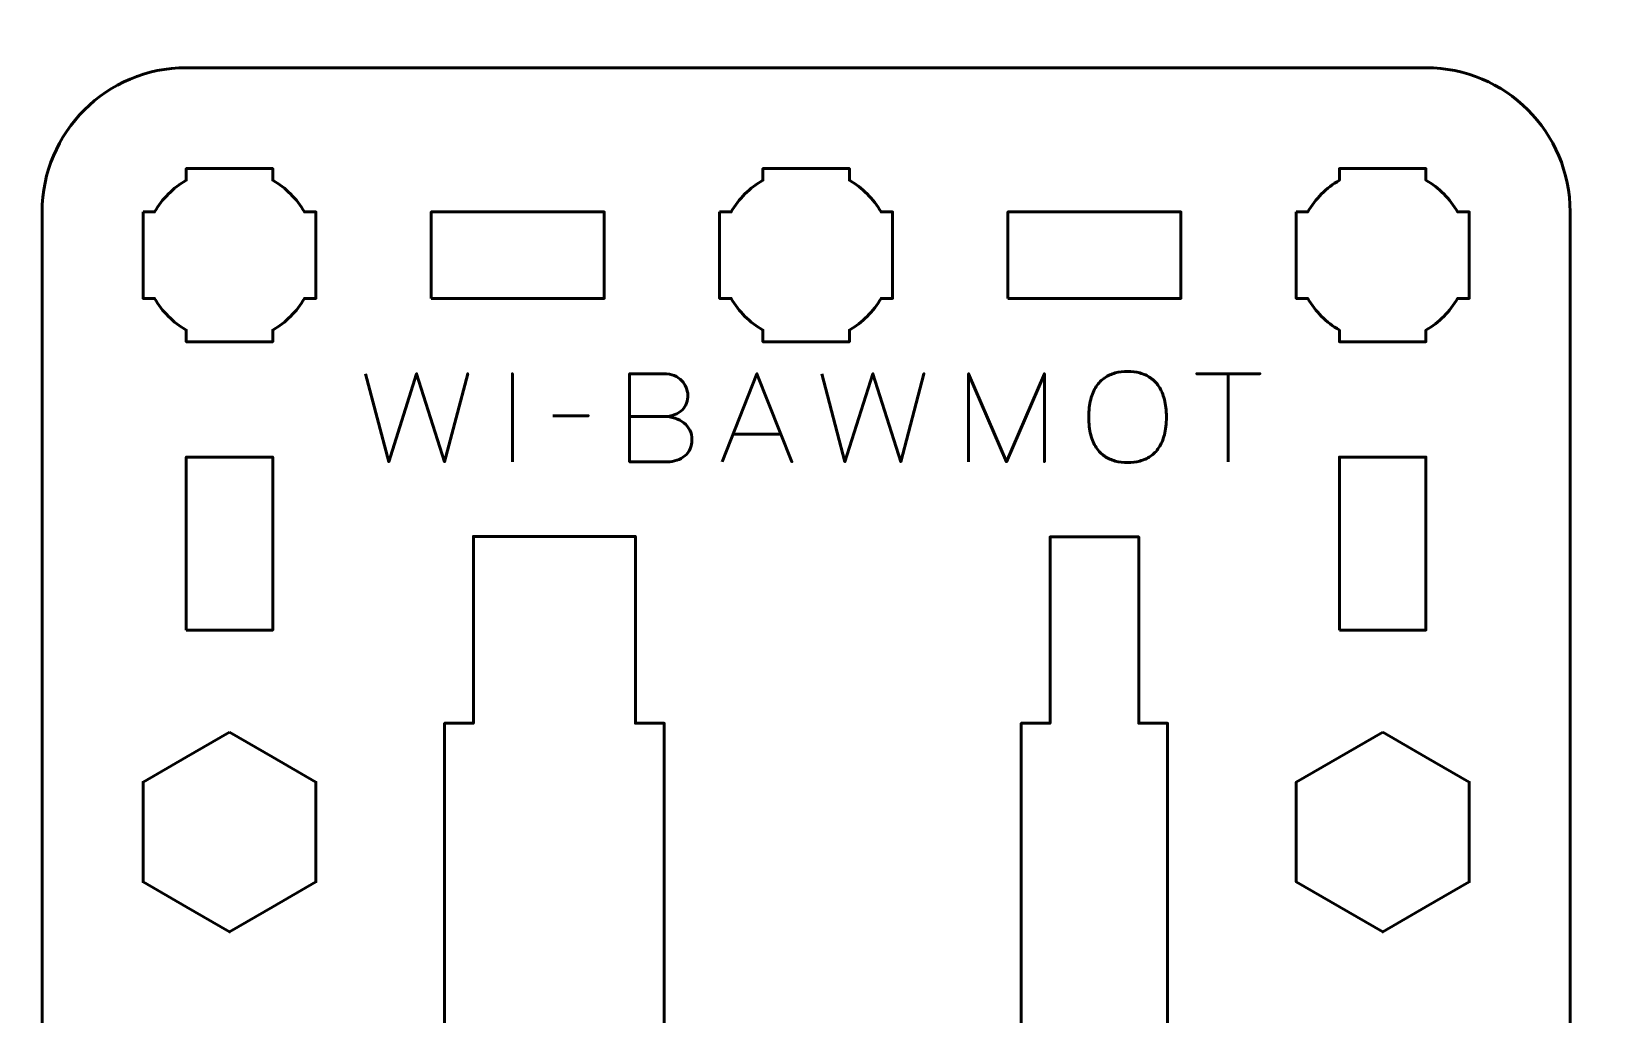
# Model space of a CAD drawing. Header units: centimetres. Extents: x -21 to 0, y -29.7 to 0.
# Drawn here: x -11.29 to -5.78, y -26.28 to -22.88 of the extents above; entities that cross this region are included whole.
import ezdxf

# ---------------------------------------------------------------- set-up
doc = ezdxf.new("R2010")
doc.units = ezdxf.units.CM
doc.header["$MEASUREMENT"] = 0
doc.layers.add('Layer 1', color=7, linetype='Continuous')

msp = doc.modelspace()

# ---------------------------------------------------------------- linework, layer by layer
at = {"layer": 'Layer 1', "lineweight": 53}
for points in [[(-9.9, -23.8), (-9.3, -23.8), (-9.3, -23.5), (-9.9, -23.5), (-9.9, -23.8)], [(-7.9, -23.8), (-7.3, -23.8), (-7.3, -23.5), (-7.9, -23.5), (-7.9, -23.8)], [(-10.75, -24.95), (-10.45, -24.95), (-10.45, -24.35), (-10.75, -24.35), (-10.75, -24.95)], [(-6.75, -24.95), (-6.45, -24.95), (-6.45, -24.35), (-6.75, -24.35), (-6.75, -24.95)]]:
    msp.add_lwpolyline(points, close=True, dxfattribs=at)
at = {"layer": 'Layer 1', "color": 1, "lineweight": 53}
msp.add_open_spline([(-21.00003, -29.19995), (-21.00003, -29.19995), (-21.00003, -8.29992), (-21.00003, -8.29992), (-21.00003, -8.29992), (-21.00003, -8.21709), (-20.93286, -8.14992), (-20.85003, -8.14992), (-20.85003, -8.14992), (-20.7672, -8.14992), (-20.70003, -8.08275), (-20.70003, -7.99992), (-20.70003, -7.99992), (-20.70003, -7.91709), (-20.7672, -7.84992), (-20.85003, -7.84992), (-20.85003, -7.84992), (-20.93286, -7.84992), (-21.00003, -7.78275), (-21.00003, -7.69992), (-21.00003, -7.69992), (-21.00003, -7.61709), (-20.93286, -7.54992), (-20.85003, -7.54992), (-20.85003, -7.54992), (-20.7672, -7.54992), (-20.70003, -7.48275), (-20.70003, -7.39992), (-20.70003, -7.39992), (-20.70003, -7.31709), (-20.7672, -7.24992), (-20.85003, -7.24992), (-20.85003, -7.24992), (-20.93286, -7.24992), (-21.00003, -7.18275), (-21.00003, -7.09992), (-21.00003, -7.09992), (-21.00003, -7.01709), (-20.93286, -6.94992), (-20.85003, -6.94992), (-20.85003, -6.94992), (-20.7672, -6.94992), (-20.70003, -6.88275), (-20.70003, -6.79992), (-20.70003, -6.79992), (-20.70003, -6.71709), (-20.7672, -6.64992), (-20.85003, -6.64992), (-20.85003, -6.64992), (-20.93286, -6.64992), (-21.00003, -6.58275), (-21.00003, -6.49992), (-21.00003, -6.49992), (-21.00003, -6.41709), (-20.93286, -6.34992), (-20.85003, -6.34992), (-20.85003, -6.34992), (-20.7672, -6.34992), (-20.70003, -6.28275), (-20.70003, -6.19992), (-20.70003, -6.19992), (-20.70003, -6.11709), (-20.7672, -6.04992), (-20.85003, -6.04992), (-20.85003, -6.04992), (-20.93286, -6.04992), (-21.00003, -5.98275), (-21.00003, -5.89992), (-21.00003, -5.89992), (-21.00003, -5.81709), (-20.93286, -5.74992), (-20.85003, -5.74992), (-20.85003, -5.74992), (-20.7672, -5.74992), (-20.70003, -5.68275), (-20.70003, -5.59992), (-20.70003, -5.59992), (-20.70003, -5.51709), (-20.7672, -5.44992), (-20.85003, -5.44992), (-20.85003, -5.44992), (-20.93286, -5.44992), (-21.00003, -5.38275), (-21.00003, -5.29992), (-21.00003, -5.29992), (-21.00003, -5.21709), (-20.93286, -5.14992), (-20.85003, -5.14992), (-20.85003, -5.14992), (-20.7672, -5.14992), (-20.70003, -5.08275), (-20.70003, -4.99992), (-20.70003, -4.99992), (-20.70003, -4.91709), (-20.7672, -4.84992), (-20.85003, -4.84992), (-20.85003, -4.84992), (-20.93286, -4.84992), (-21.00003, -4.78275), (-21.00003, -4.69992), (-21.00003, -4.69992), (-21.00003, -4.61709), (-20.93286, -4.54992), (-20.85003, -4.54992), (-20.85003, -4.54992), (-20.7672, -4.54992), (-20.70003, -4.48275), (-20.70003, -4.39992), (-20.70003, -4.39992), (-20.70003, -4.31709), (-20.7672, -4.24992), (-20.85003, -4.24992), (-20.85003, -4.24992), (-20.93286, -4.24992), (-21.00003, -4.18275), (-21.00003, -4.09992), (-21.00003, -4.09992), (-21.00003, -4.01709), (-20.93286, -3.94992), (-20.85003, -3.94992), (-20.85003, -3.94992), (-20.7672, -3.94992), (-20.70003, -3.88275), (-20.70003, -3.79992), (-20.70003, -3.79992), (-20.70003, -3.71709), (-20.7672, -3.64992), (-20.85003, -3.64992), (-20.85003, -3.64992), (-20.93286, -3.64992), (-21.00003, -3.58275), (-21.00003, -3.49992), (-21.00003, -3.49992), (-21.00003, -3.41709), (-20.93286, -3.34992), (-20.85003, -3.34992), (-20.85003, -3.34992), (-20.7672, -3.34992), (-20.70003, -3.28275), (-20.70003, -3.19992), (-20.70003, -3.19992), (-20.70003, -3.11709), (-20.7672, -3.04992), (-20.85003, -3.04992), (-20.85003, -3.04992), (-20.93286, -3.04992), (-21.00003, -2.98275), (-21.00003, -2.89992), (-21.00003, -2.89992), (-21.00003, -2.81709), (-20.93286, -2.74992), (-20.85003, -2.74992), (-20.85003, -2.74992), (-20.7672, -2.74992), (-20.70003, -2.68275), (-20.70003, -2.59992), (-20.70003, -2.59992), (-20.70003, -2.51709), (-20.7672, -2.44992), (-20.85003, -2.44992), (-20.85003, -2.44992), (-20.93286, -2.44992), (-21.00003, -2.38275), (-21.00003, -2.29992), (-21.00003, -2.29992), (-21.00003, -2.21709), (-20.93286, -2.14992), (-20.85003, -2.14992), (-20.85003, -2.14992), (-20.7672, -2.14992), (-20.70003, -2.08275), (-20.70003, -1.99992), (-20.70003, -1.99992), (-20.70003, -1.91709), (-20.7672, -1.84992), (-20.85003, -1.84992), (-20.85003, -1.84992), (-20.93286, -1.84992), (-21.00003, -1.78275), (-21.00003, -1.69992), (-21.00003, -1.69992), (-21.00003, -1.61709), (-20.93286, -1.54992), (-20.85003, -1.54992), (-20.85003, -1.54992), (-20.7672, -1.54992), (-20.70003, -1.48275), (-20.70003, -1.39992), (-20.70003, -1.39992), (-20.70003, -1.31709), (-20.7672, -1.24992), (-20.85003, -1.24992), (-20.85003, -1.24992), (-20.93286, -1.24992), (-21.00003, -1.18275), (-21.00003, -1.09992), (-21.00003, -1.09992), (-21.00003, -1.09992), (-21.00003, -0.49992), (-21.00003, -0.49992), (-21.00003, -0.49992), (-21.00003, -0.22295), (-20.77694, 0.00004), (-20.49994, 0.00004), (-20.49994, 0.00004), (-20.49994, 0.00004), (-0.50008, 0.00004), (-0.50008, 0.00004), (-0.50008, 0.00004), (-0.22294, 0.00004), (0.00002, -0.22295), (0.00002, -0.49992), (0.00002, -0.49992), (0.00002, -0.49992), (0.00002, -29.19995), (0.00002, -29.19995), (0.00002, -29.19995), (0.00002, -29.47695), (-0.22294, -29.70004), (-0.50008, -29.70004), (-0.50008, -29.70004), (-0.50008, -29.70004), (-20.49994, -29.70004), (-20.49994, -29.70004), (-20.49994, -29.70004), (-20.77694, -29.70004), (-21.00003, -29.47695), (-21.00003, -29.19995)], degree=3, knots=[0, 0, 0, 0, 0.0175439, 0.0175439, 0.0175439, 0.0175439, 0.0350877, 0.0350877, 0.0350877, 0.0350877, 0.0526316, 0.0526316, 0.0526316, 0.0526316, 0.0701754, 0.0701754, 0.0701754, 0.0701754, 0.0877193, 0.0877193, 0.0877193, 0.0877193, 0.1052632, 0.1052632, 0.1052632, 0.1052632, 0.122807, 0.122807, 0.122807, 0.122807, 0.1403509, 0.1403509, 0.1403509, 0.1403509, 0.1578947, 0.1578947, 0.1578947, 0.1578947, 0.1754386, 0.1754386, 0.1754386, 0.1754386, 0.1929825, 0.1929825, 0.1929825, 0.1929825, 0.2105263, 0.2105263, 0.2105263, 0.2105263, 0.2280702, 0.2280702, 0.2280702, 0.2280702, 0.245614, 0.245614, 0.245614, 0.245614, 0.2631579, 0.2631579, 0.2631579, 0.2631579, 0.2807018, 0.2807018, 0.2807018, 0.2807018, 0.2982456, 0.2982456, 0.2982456, 0.2982456, 0.3157895, 0.3157895, 0.3157895, 0.3157895, 0.3333333, 0.3333333, 0.3333333, 0.3333333, 0.3508772, 0.3508772, 0.3508772, 0.3508772, 0.3684211, 0.3684211, 0.3684211, 0.3684211, 0.3859649, 0.3859649, 0.3859649, 0.3859649, 0.4035088, 0.4035088, 0.4035088, 0.4035088, 0.4210526, 0.4210526, 0.4210526, 0.4210526, 0.4385965, 0.4385965, 0.4385965, 0.4385965, 0.4561404, 0.4561404, 0.4561404, 0.4561404, 0.4736842, 0.4736842, 0.4736842, 0.4736842, 0.4912281, 0.4912281, 0.4912281, 0.4912281, 0.5087719, 0.5087719, 0.5087719, 0.5087719, 0.5263158, 0.5263158, 0.5263158, 0.5263158, 0.5438596, 0.5438596, 0.5438596, 0.5438596, 0.5614035, 0.5614035, 0.5614035, 0.5614035, 0.5789474, 0.5789474, 0.5789474, 0.5789474, 0.5964912, 0.5964912, 0.5964912, 0.5964912, 0.6140351, 0.6140351, 0.6140351, 0.6140351, 0.6315789, 0.6315789, 0.6315789, 0.6315789, 0.6491228, 0.6491228, 0.6491228, 0.6491228, 0.6666667, 0.6666667, 0.6666667, 0.6666667, 0.6842105, 0.6842105, 0.6842105, 0.6842105, 0.7017544, 0.7017544, 0.7017544, 0.7017544, 0.7192982, 0.7192982, 0.7192982, 0.7192982, 0.7368421, 0.7368421, 0.7368421, 0.7368421, 0.754386, 0.754386, 0.754386, 0.754386, 0.7719298, 0.7719298, 0.7719298, 0.7719298, 0.7894737, 0.7894737, 0.7894737, 0.7894737, 0.8070175, 0.8070175, 0.8070175, 0.8070175, 0.8245614, 0.8245614, 0.8245614, 0.8245614, 0.8421053, 0.8421053, 0.8421053, 0.8421053, 0.8596491, 0.8596491, 0.8596491, 0.8596491, 0.877193, 0.877193, 0.877193, 0.877193, 0.8947368, 0.8947368, 0.8947368, 0.8947368, 0.9122807, 0.9122807, 0.9122807, 0.9122807, 0.9298246, 0.9298246, 0.9298246, 0.9298246, 0.9473684, 0.9473684, 0.9473684, 0.9473684, 0.9649123, 0.9649123, 0.9649123, 0.9649123, 0.9824561, 0.9824561, 0.9824561, 0.9824561, 1, 1, 1, 1], dxfattribs=at)
at = {"layer": 'Layer 1', "color": 3, "lineweight": 53}
msp.add_open_spline([(-7.346, -28.3), (-7.346, -28.3), (-6.45, -28.3), (-6.45, -28.3), (-6.45, -28.3), (-6.17391, -28.3), (-5.95, -28.07609), (-5.95, -27.8), (-5.95, -27.8), (-5.95, -27.8), (-5.95, -23.5), (-5.95, -23.5), (-5.95, -23.5), (-5.95, -23.22391), (-6.17391, -23), (-6.45, -23), (-6.45, -23), (-6.45, -23), (-10.75, -23), (-10.75, -23), (-10.75, -23), (-11.02609, -23), (-11.25, -23.22391), (-11.25, -23.5), (-11.25, -23.5), (-11.25, -23.5), (-11.25, -27.8), (-11.25, -27.8), (-11.25, -27.8), (-11.25, -28.07609), (-11.02609, -28.3), (-10.75, -28.3), (-10.75, -28.3), (-10.75, -28.3), (-10.75, -28.3), (-10.75, -28.3), (-10.75, -28.3), (-10.75, -28.21717), (-10.68283, -28.15), (-10.6, -28.15), (-10.6, -28.15), (-10.51717, -28.15), (-10.45, -28.21717), (-10.45, -28.3), (-10.45, -28.3), (-10.45, -28.3), (-10.108, -28.3), (-10.108, -28.3), (-10.108, -28.3), (-10.108, -28.3), (-10.108, -26.92699), (-10.108, -26.92699), (-10.108, -26.92699), (-10.108, -26.92699), (-10.362, -26.92699), (-10.362, -26.92699), (-10.362, -26.92699), (-10.362, -26.92699), (-10.362, -26.67299), (-10.362, -26.67299), (-10.362, -26.67299), (-10.362, -26.67299), (-9.854, -26.67299), (-9.854, -26.67299), (-9.854, -26.67299), (-9.854, -26.67299), (-9.854, -25.27299), (-9.854, -25.27299), (-9.854, -25.27299), (-9.854, -25.27299), (-9.754, -25.27302), (-9.754, -25.27302), (-9.754, -25.27302), (-9.754, -25.27302), (-9.754, -25.04998), (-9.754, -25.04998), (-9.754, -25.04998), (-9.754, -25.04998), (-9.754, -24.625), (-9.754, -24.625), (-9.754, -24.625), (-9.754, -24.625), (-9.192, -24.62501), (-9.192, -24.62501), (-9.192, -24.62501), (-9.192, -24.62501), (-9.192, -25.04998), (-9.192, -25.04998), (-9.192, -25.04998), (-9.192, -25.04998), (-9.192, -25.27302), (-9.192, -25.27302), (-9.192, -25.27302), (-9.192, -25.27302), (-9.092, -25.27299), (-9.092, -25.27299), (-9.092, -25.27299), (-9.092, -25.27299), (-9.092, -26.67299), (-9.092, -26.67299), (-9.092, -26.67299), (-9.092, -26.67299), (-8.838, -26.67299), (-8.838, -26.67299), (-8.838, -26.67299), (-8.838, -26.67299), (-8.838, -26.92699), (-8.838, -26.92699), (-8.838, -26.92699), (-8.838, -26.92699), (-9.092, -26.92699), (-9.092, -26.92699), (-9.092, -26.92699), (-9.092, -26.92699), (-9.092, -28.3), (-9.092, -28.3), (-9.092, -28.3), (-9.092, -28.3), (-7.854, -28.3), (-7.854, -28.3), (-7.854, -28.3), (-7.854, -28.3), (-7.854, -26.92699), (-7.854, -26.92699), (-7.854, -26.92699), (-7.854, -26.92699), (-8.108, -26.92699), (-8.108, -26.92699), (-8.108, -26.92699), (-8.108, -26.92699), (-8.108, -26.67299), (-8.108, -26.67299), (-8.108, -26.67299), (-8.108, -26.67299), (-7.854, -26.67299), (-7.854, -26.67299), (-7.854, -26.67299), (-7.854, -26.67299), (-7.854, -25.27299), (-7.854, -25.27299), (-7.854, -25.27299), (-7.854, -25.27299), (-7.754, -25.27302), (-7.754, -25.27302), (-7.754, -25.27302), (-7.754, -25.27302), (-7.754, -25.04998), (-7.754, -25.04998), (-7.754, -25.04998), (-7.754, -25.04998), (-7.75399, -24.627), (-7.75399, -24.627), (-7.75399, -24.627), (-7.75399, -24.627), (-7.44599, -24.62701), (-7.44599, -24.62701), (-7.44599, -24.62701), (-7.44599, -24.62701), (-7.446, -25.04998), (-7.446, -25.04998), (-7.446, -25.04998), (-7.446, -25.04998), (-7.446, -25.27302), (-7.446, -25.27302), (-7.446, -25.27302), (-7.446, -25.27302), (-7.346, -25.27299), (-7.346, -25.27299), (-7.346, -25.27299), (-7.346, -25.27299), (-7.346, -26.67299), (-7.346, -26.67299), (-7.346, -26.67299), (-7.346, -26.67299), (-7.092, -26.67299), (-7.092, -26.67299), (-7.092, -26.67299), (-7.092, -26.67299), (-7.092, -26.92699), (-7.092, -26.92699), (-7.092, -26.92699), (-7.092, -26.92699), (-7.346, -26.92699), (-7.346, -26.92699), (-7.346, -26.92699), (-7.346, -26.92699), (-7.346, -28.3), (-7.346, -28.3)], degree=3, knots=[0, 0, 0, 0, 0.0212766, 0.0212766, 0.0212766, 0.0212766, 0.0425532, 0.0425532, 0.0425532, 0.0425532, 0.0638298, 0.0638298, 0.0638298, 0.0638298, 0.0851064, 0.0851064, 0.0851064, 0.0851064, 0.106383, 0.106383, 0.106383, 0.106383, 0.1276596, 0.1276596, 0.1276596, 0.1276596, 0.1489362, 0.1489362, 0.1489362, 0.1489362, 0.1702128, 0.1702128, 0.1702128, 0.1702128, 0.1914894, 0.1914894, 0.1914894, 0.1914894, 0.212766, 0.212766, 0.212766, 0.212766, 0.2340426, 0.2340426, 0.2340426, 0.2340426, 0.2553191, 0.2553191, 0.2553191, 0.2553191, 0.2765957, 0.2765957, 0.2765957, 0.2765957, 0.2978723, 0.2978723, 0.2978723, 0.2978723, 0.3191489, 0.3191489, 0.3191489, 0.3191489, 0.3404255, 0.3404255, 0.3404255, 0.3404255, 0.3617021, 0.3617021, 0.3617021, 0.3617021, 0.3829787, 0.3829787, 0.3829787, 0.3829787, 0.4042553, 0.4042553, 0.4042553, 0.4042553, 0.4255319, 0.4255319, 0.4255319, 0.4255319, 0.4468085, 0.4468085, 0.4468085, 0.4468085, 0.4680851, 0.4680851, 0.4680851, 0.4680851, 0.4893617, 0.4893617, 0.4893617, 0.4893617, 0.5106383, 0.5106383, 0.5106383, 0.5106383, 0.5319149, 0.5319149, 0.5319149, 0.5319149, 0.5531915, 0.5531915, 0.5531915, 0.5531915, 0.5744681, 0.5744681, 0.5744681, 0.5744681, 0.5957447, 0.5957447, 0.5957447, 0.5957447, 0.6170213, 0.6170213, 0.6170213, 0.6170213, 0.6382979, 0.6382979, 0.6382979, 0.6382979, 0.6595745, 0.6595745, 0.6595745, 0.6595745, 0.6808511, 0.6808511, 0.6808511, 0.6808511, 0.7021277, 0.7021277, 0.7021277, 0.7021277, 0.7234043, 0.7234043, 0.7234043, 0.7234043, 0.7446809, 0.7446809, 0.7446809, 0.7446809, 0.7659574, 0.7659574, 0.7659574, 0.7659574, 0.787234, 0.787234, 0.787234, 0.787234, 0.8085106, 0.8085106, 0.8085106, 0.8085106, 0.8297872, 0.8297872, 0.8297872, 0.8297872, 0.8510638, 0.8510638, 0.8510638, 0.8510638, 0.8723404, 0.8723404, 0.8723404, 0.8723404, 0.893617, 0.893617, 0.893617, 0.893617, 0.9148936, 0.9148936, 0.9148936, 0.9148936, 0.9361702, 0.9361702, 0.9361702, 0.9361702, 0.9574468, 0.9574468, 0.9574468, 0.9574468, 0.9787234, 0.9787234, 0.9787234, 0.9787234, 1, 1, 1, 1], dxfattribs=at)
at = {"layer": 'Layer 1', "lineweight": 53}
for points, knots in [([(-10.9, -23.5), (-10.9, -23.5), (-10.85985, -23.5), (-10.85985, -23.5), (-10.85985, -23.5), (-10.8335, -23.45447), (-10.79553, -23.4165), (-10.75, -23.39015), (-10.75, -23.39015), (-10.75, -23.39015), (-10.75, -23.35), (-10.75, -23.35), (-10.75, -23.35), (-10.75, -23.35), (-10.6, -23.35), (-10.6, -23.35), (-10.6, -23.35), (-10.6, -23.35), (-10.45, -23.35), (-10.45, -23.35), (-10.45, -23.35), (-10.45, -23.35), (-10.45, -23.39015), (-10.45, -23.39015), (-10.45, -23.39015), (-10.40447, -23.4165), (-10.3665, -23.45447), (-10.34015, -23.5), (-10.34015, -23.5), (-10.34015, -23.5), (-10.3, -23.5), (-10.3, -23.5), (-10.3, -23.5), (-10.3, -23.5), (-10.3, -23.65), (-10.3, -23.65), (-10.3, -23.65), (-10.3, -23.65), (-10.3, -23.8), (-10.3, -23.8), (-10.3, -23.8), (-10.3, -23.8), (-10.34015, -23.8), (-10.34015, -23.8), (-10.34015, -23.8), (-10.3665, -23.84553), (-10.40447, -23.8835), (-10.45, -23.90985), (-10.45, -23.90985), (-10.45, -23.90985), (-10.45, -23.95), (-10.45, -23.95), (-10.45, -23.95), (-10.45, -23.95), (-10.6, -23.95), (-10.6, -23.95), (-10.6, -23.95), (-10.6, -23.95), (-10.75, -23.95), (-10.75, -23.95), (-10.75, -23.95), (-10.75, -23.95), (-10.75, -23.90985), (-10.75, -23.90985), (-10.75, -23.90985), (-10.79553, -23.8835), (-10.8335, -23.84553), (-10.85985, -23.8), (-10.85985, -23.8), (-10.85985, -23.8), (-10.9, -23.8), (-10.9, -23.8), (-10.9, -23.8), (-10.9, -23.8), (-10.9, -23.65), (-10.9, -23.65), (-10.9, -23.65), (-10.9, -23.65), (-10.9, -23.5), (-10.9, -23.5)], [0, 0, 0, 0, 0.05, 0.05, 0.05, 0.05, 0.1, 0.1, 0.1, 0.1, 0.15, 0.15, 0.15, 0.15, 0.2, 0.2, 0.2, 0.2, 0.25, 0.25, 0.25, 0.25, 0.3, 0.3, 0.3, 0.3, 0.35, 0.35, 0.35, 0.35, 0.4, 0.4, 0.4, 0.4, 0.45, 0.45, 0.45, 0.45, 0.5, 0.5, 0.5, 0.5, 0.55, 0.55, 0.55, 0.55, 0.6, 0.6, 0.6, 0.6, 0.65, 0.65, 0.65, 0.65, 0.7, 0.7, 0.7, 0.7, 0.75, 0.75, 0.75, 0.75, 0.8, 0.8, 0.8, 0.8, 0.85, 0.85, 0.85, 0.85, 0.9, 0.9, 0.9, 0.9, 0.95, 0.95, 0.95, 0.95, 1, 1, 1, 1]), ([(-8.9, -23.5), (-8.9, -23.5), (-8.85985, -23.5), (-8.85985, -23.5), (-8.85985, -23.5), (-8.8335, -23.45447), (-8.79553, -23.4165), (-8.75, -23.39015), (-8.75, -23.39015), (-8.75, -23.39015), (-8.75, -23.35), (-8.75, -23.35), (-8.75, -23.35), (-8.75, -23.35), (-8.6, -23.35), (-8.6, -23.35), (-8.6, -23.35), (-8.6, -23.35), (-8.45, -23.35), (-8.45, -23.35), (-8.45, -23.35), (-8.45, -23.35), (-8.45, -23.39015), (-8.45, -23.39015), (-8.45, -23.39015), (-8.40447, -23.4165), (-8.3665, -23.45447), (-8.34015, -23.5), (-8.34015, -23.5), (-8.34015, -23.5), (-8.3, -23.5), (-8.3, -23.5), (-8.3, -23.5), (-8.3, -23.5), (-8.3, -23.65), (-8.3, -23.65), (-8.3, -23.65), (-8.3, -23.65), (-8.3, -23.8), (-8.3, -23.8), (-8.3, -23.8), (-8.3, -23.8), (-8.34015, -23.8), (-8.34015, -23.8), (-8.34015, -23.8), (-8.3665, -23.84553), (-8.40447, -23.8835), (-8.45, -23.90985), (-8.45, -23.90985), (-8.45, -23.90985), (-8.45, -23.95), (-8.45, -23.95), (-8.45, -23.95), (-8.45, -23.95), (-8.6, -23.95), (-8.6, -23.95), (-8.6, -23.95), (-8.6, -23.95), (-8.75, -23.95), (-8.75, -23.95), (-8.75, -23.95), (-8.75, -23.95), (-8.75, -23.90985), (-8.75, -23.90985), (-8.75, -23.90985), (-8.79553, -23.8835), (-8.8335, -23.84553), (-8.85985, -23.8), (-8.85985, -23.8), (-8.85985, -23.8), (-8.9, -23.8), (-8.9, -23.8), (-8.9, -23.8), (-8.9, -23.8), (-8.9, -23.65), (-8.9, -23.65), (-8.9, -23.65), (-8.9, -23.65), (-8.9, -23.5), (-8.9, -23.5)], [0, 0, 0, 0, 0.05, 0.05, 0.05, 0.05, 0.1, 0.1, 0.1, 0.1, 0.15, 0.15, 0.15, 0.15, 0.2, 0.2, 0.2, 0.2, 0.25, 0.25, 0.25, 0.25, 0.3, 0.3, 0.3, 0.3, 0.35, 0.35, 0.35, 0.35, 0.4, 0.4, 0.4, 0.4, 0.45, 0.45, 0.45, 0.45, 0.5, 0.5, 0.5, 0.5, 0.55, 0.55, 0.55, 0.55, 0.6, 0.6, 0.6, 0.6, 0.65, 0.65, 0.65, 0.65, 0.7, 0.7, 0.7, 0.7, 0.75, 0.75, 0.75, 0.75, 0.8, 0.8, 0.8, 0.8, 0.85, 0.85, 0.85, 0.85, 0.9, 0.9, 0.9, 0.9, 0.95, 0.95, 0.95, 0.95, 1, 1, 1, 1]), ([(-6.9, -23.5), (-6.9, -23.5), (-6.85985, -23.5), (-6.85985, -23.5), (-6.85985, -23.5), (-6.8335, -23.45447), (-6.79553, -23.4165), (-6.75, -23.39015), (-6.75, -23.39015), (-6.75, -23.39015), (-6.75, -23.35), (-6.75, -23.35), (-6.75, -23.35), (-6.75, -23.35), (-6.6, -23.35), (-6.6, -23.35), (-6.6, -23.35), (-6.6, -23.35), (-6.45, -23.35), (-6.45, -23.35), (-6.45, -23.35), (-6.45, -23.35), (-6.45, -23.39015), (-6.45, -23.39015), (-6.45, -23.39015), (-6.40447, -23.4165), (-6.3665, -23.45447), (-6.34015, -23.5), (-6.34015, -23.5), (-6.34015, -23.5), (-6.3, -23.5), (-6.3, -23.5), (-6.3, -23.5), (-6.3, -23.5), (-6.3, -23.65), (-6.3, -23.65), (-6.3, -23.65), (-6.3, -23.65), (-6.3, -23.8), (-6.3, -23.8), (-6.3, -23.8), (-6.3, -23.8), (-6.34015, -23.8), (-6.34015, -23.8), (-6.34015, -23.8), (-6.3665, -23.84553), (-6.40447, -23.8835), (-6.45, -23.90985), (-6.45, -23.90985), (-6.45, -23.90985), (-6.45, -23.95), (-6.45, -23.95), (-6.45, -23.95), (-6.45, -23.95), (-6.6, -23.95), (-6.6, -23.95), (-6.6, -23.95), (-6.6, -23.95), (-6.75, -23.95), (-6.75, -23.95), (-6.75, -23.95), (-6.75, -23.95), (-6.75, -23.90985), (-6.75, -23.90985), (-6.75, -23.90985), (-6.79553, -23.8835), (-6.8335, -23.84553), (-6.85985, -23.8), (-6.85985, -23.8), (-6.85985, -23.8), (-6.9, -23.8), (-6.9, -23.8), (-6.9, -23.8), (-6.9, -23.8), (-6.9, -23.65), (-6.9, -23.65), (-6.9, -23.65), (-6.9, -23.65), (-6.9, -23.5), (-6.9, -23.5)], [0, 0, 0, 0, 0.05, 0.05, 0.05, 0.05, 0.1, 0.1, 0.1, 0.1, 0.15, 0.15, 0.15, 0.15, 0.2, 0.2, 0.2, 0.2, 0.25, 0.25, 0.25, 0.25, 0.3, 0.3, 0.3, 0.3, 0.35, 0.35, 0.35, 0.35, 0.4, 0.4, 0.4, 0.4, 0.45, 0.45, 0.45, 0.45, 0.5, 0.5, 0.5, 0.5, 0.55, 0.55, 0.55, 0.55, 0.6, 0.6, 0.6, 0.6, 0.65, 0.65, 0.65, 0.65, 0.7, 0.7, 0.7, 0.7, 0.75, 0.75, 0.75, 0.75, 0.8, 0.8, 0.8, 0.8, 0.85, 0.85, 0.85, 0.85, 0.9, 0.9, 0.9, 0.9, 0.95, 0.95, 0.95, 0.95, 1, 1, 1, 1]), ([(-10.6, -25.30359), (-10.6, -25.30359), (-10.45, -25.39019), (-10.45, -25.39019), (-10.45, -25.39019), (-10.45, -25.39019), (-10.3, -25.47679), (-10.3, -25.47679), (-10.3, -25.47679), (-10.3, -25.47679), (-10.3, -25.65), (-10.3, -25.65), (-10.3, -25.65), (-10.3, -25.65), (-10.3, -25.82321), (-10.3, -25.82321), (-10.3, -25.82321), (-10.3, -25.82321), (-10.45, -25.90981), (-10.45, -25.90981), (-10.45, -25.90981), (-10.45, -25.90981), (-10.6, -25.99641), (-10.6, -25.99641), (-10.6, -25.99641), (-10.6, -25.99641), (-10.75, -25.90981), (-10.75, -25.90981), (-10.75, -25.90981), (-10.75, -25.90981), (-10.9, -25.82321), (-10.9, -25.82321), (-10.9, -25.82321), (-10.9, -25.82321), (-10.9, -25.65), (-10.9, -25.65), (-10.9, -25.65), (-10.9, -25.65), (-10.9, -25.47679), (-10.9, -25.47679), (-10.9, -25.47679), (-10.9, -25.47679), (-10.75, -25.39019), (-10.75, -25.39019), (-10.75, -25.39019), (-10.75, -25.39019), (-10.6, -25.30359), (-10.6, -25.30359)], [0, 0, 0, 0, 0.0833333, 0.0833333, 0.0833333, 0.0833333, 0.1666667, 0.1666667, 0.1666667, 0.1666667, 0.25, 0.25, 0.25, 0.25, 0.3333333, 0.3333333, 0.3333333, 0.3333333, 0.4166667, 0.4166667, 0.4166667, 0.4166667, 0.5, 0.5, 0.5, 0.5, 0.5833333, 0.5833333, 0.5833333, 0.5833333, 0.6666667, 0.6666667, 0.6666667, 0.6666667, 0.75, 0.75, 0.75, 0.75, 0.8333333, 0.8333333, 0.8333333, 0.8333333, 0.9166667, 0.9166667, 0.9166667, 0.9166667, 1, 1, 1, 1]), ([(-6.6, -25.30359), (-6.6, -25.30359), (-6.45, -25.39019), (-6.45, -25.39019), (-6.45, -25.39019), (-6.45, -25.39019), (-6.3, -25.47679), (-6.3, -25.47679), (-6.3, -25.47679), (-6.3, -25.47679), (-6.3, -25.65), (-6.3, -25.65), (-6.3, -25.65), (-6.3, -25.65), (-6.3, -25.82321), (-6.3, -25.82321), (-6.3, -25.82321), (-6.3, -25.82321), (-6.45, -25.90981), (-6.45, -25.90981), (-6.45, -25.90981), (-6.45, -25.90981), (-6.6, -25.99641), (-6.6, -25.99641), (-6.6, -25.99641), (-6.6, -25.99641), (-6.75, -25.90981), (-6.75, -25.90981), (-6.75, -25.90981), (-6.75, -25.90981), (-6.9, -25.82321), (-6.9, -25.82321), (-6.9, -25.82321), (-6.9, -25.82321), (-6.9, -25.65), (-6.9, -25.65), (-6.9, -25.65), (-6.9, -25.65), (-6.9, -25.47679), (-6.9, -25.47679), (-6.9, -25.47679), (-6.9, -25.47679), (-6.75, -25.39019), (-6.75, -25.39019), (-6.75, -25.39019), (-6.75, -25.39019), (-6.6, -25.30359), (-6.6, -25.30359)], [0, 0, 0, 0, 0.0833333, 0.0833333, 0.0833333, 0.0833333, 0.1666667, 0.1666667, 0.1666667, 0.1666667, 0.25, 0.25, 0.25, 0.25, 0.3333333, 0.3333333, 0.3333333, 0.3333333, 0.4166667, 0.4166667, 0.4166667, 0.4166667, 0.5, 0.5, 0.5, 0.5, 0.5833333, 0.5833333, 0.5833333, 0.5833333, 0.6666667, 0.6666667, 0.6666667, 0.6666667, 0.75, 0.75, 0.75, 0.75, 0.8333333, 0.8333333, 0.8333333, 0.8333333, 0.9166667, 0.9166667, 0.9166667, 0.9166667, 1, 1, 1, 1])]:
    msp.add_open_spline(points, degree=3, knots=knots, dxfattribs=at)
at = {"layer": 'Layer 1', "color": 5, "lineweight": 53}
for points, knots in [([(-10.12822, -24.06122), (-10.12822, -24.06122), (-10.04779, -24.36644), (-10.04779, -24.36644), (-10.04779, -24.36644), (-10.04779, -24.36644), (-9.95085, -24.06122), (-9.95085, -24.06122), (-9.95085, -24.06122), (-9.95085, -24.06122), (-9.8539, -24.36644), (-9.8539, -24.36644), (-9.8539, -24.36644), (-9.8539, -24.36644), (-9.77347, -24.06122), (-9.77347, -24.06122), (-9.77347, -24.06122), (-9.77347, -24.06122), (-9.8539, -24.36644), (-9.8539, -24.36644), (-9.8539, -24.36644), (-9.8539, -24.36644), (-9.95085, -24.06122), (-9.95085, -24.06122), (-9.95085, -24.06122), (-9.95085, -24.06122), (-10.04779, -24.36644), (-10.04779, -24.36644), (-10.04779, -24.36644), (-10.04779, -24.36644), (-10.12822, -24.06122), (-10.12822, -24.06122)], [0, 0, 0, 0, 0.125, 0.125, 0.125, 0.125, 0.25, 0.25, 0.25, 0.25, 0.375, 0.375, 0.375, 0.375, 0.5, 0.5, 0.5, 0.5, 0.625, 0.625, 0.625, 0.625, 0.75, 0.75, 0.75, 0.75, 0.875, 0.875, 0.875, 0.875, 1, 1, 1, 1]), ([(-9.61895, -24.36644), (-9.61895, -24.36644), (-9.61895, -24.06122), (-9.61895, -24.06122), (-9.61895, -24.06122), (-9.61895, -24.06122), (-9.61895, -24.36644), (-9.61895, -24.36644)], [0, 0, 0, 0, 0.5, 0.5, 0.5, 0.5, 1, 1, 1, 1]), ([(-9.21213, -24.20938), (-9.21213, -24.20938), (-9.09487, -24.20938), (-9.09487, -24.20938), (-9.09487, -24.20938), (-9.07963, -24.20931), (-9.06665, -24.2072), (-9.05571, -24.20303), (-9.05571, -24.20303), (-9.04484, -24.19894), (-9.03603, -24.19337), (-9.02918, -24.18638), (-9.02918, -24.18638), (-9.02234, -24.1794), (-9.0174, -24.1715), (-9.01429, -24.16275), (-9.01429, -24.16275), (-9.01126, -24.15407), (-9.00985, -24.14504), (-9.0102, -24.13573), (-9.0102, -24.13573), (-9.01063, -24.12641), (-9.0126, -24.11738), (-9.01613, -24.10856), (-9.01613, -24.10856), (-9.01959, -24.09974), (-9.02481, -24.09177), (-9.03165, -24.08464), (-9.03165, -24.08464), (-9.03849, -24.07752), (-9.04703, -24.07187), (-9.0574, -24.06771), (-9.0574, -24.06771), (-9.06778, -24.06348), (-9.07998, -24.06129), (-9.09402, -24.06122), (-9.09402, -24.06122), (-9.09402, -24.06122), (-9.21213, -24.06122), (-9.21213, -24.06122), (-9.21213, -24.06122), (-9.21213, -24.06122), (-9.21213, -24.36644), (-9.21213, -24.36644), (-9.21213, -24.36644), (-9.21213, -24.36644), (-9.08217, -24.36644), (-9.08217, -24.36644), (-9.08217, -24.36644), (-9.07003, -24.36644), (-9.05874, -24.36468), (-9.0483, -24.36122), (-9.0483, -24.36122), (-9.03786, -24.35769), (-9.02876, -24.35268), (-9.02086, -24.34598), (-9.02086, -24.34598), (-9.01302, -24.33935), (-9.00689, -24.3313), (-9.00251, -24.32178), (-9.00251, -24.32178), (-8.99814, -24.31225), (-8.99588, -24.30146), (-8.99581, -24.28939), (-8.99581, -24.28939), (-8.99609, -24.27726), (-8.99863, -24.26632), (-9.0035, -24.25652), (-9.0035, -24.25652), (-9.00837, -24.24671), (-9.01514, -24.23831), (-9.02389, -24.23126), (-9.02389, -24.23126), (-9.03264, -24.22427), (-9.04308, -24.21884), (-9.05508, -24.2151), (-9.05508, -24.2151), (-9.06707, -24.21136), (-9.08033, -24.20946), (-9.09487, -24.20938), (-9.09487, -24.20938), (-9.08033, -24.20946), (-9.06707, -24.21136), (-9.05508, -24.2151), (-9.05508, -24.2151), (-9.04308, -24.21884), (-9.03264, -24.22427), (-9.02389, -24.23126), (-9.02389, -24.23126), (-9.01514, -24.23831), (-9.00837, -24.24671), (-9.0035, -24.25652), (-9.0035, -24.25652), (-8.99863, -24.26632), (-8.99609, -24.27726), (-8.99581, -24.28939), (-8.99581, -24.28939), (-8.99588, -24.30146), (-8.99814, -24.31225), (-9.00251, -24.32178), (-9.00251, -24.32178), (-9.00689, -24.3313), (-9.01302, -24.33935), (-9.02086, -24.34598), (-9.02086, -24.34598), (-9.02876, -24.35268), (-9.03786, -24.35769), (-9.0483, -24.36122), (-9.0483, -24.36122), (-9.05874, -24.36468), (-9.07003, -24.36644), (-9.08217, -24.36644), (-9.08217, -24.36644), (-9.08217, -24.36644), (-9.21213, -24.36644), (-9.21213, -24.36644), (-9.21213, -24.36644), (-9.21213, -24.36644), (-9.21213, -24.06122), (-9.21213, -24.06122), (-9.21213, -24.06122), (-9.21213, -24.06122), (-9.09402, -24.06122), (-9.09402, -24.06122), (-9.09402, -24.06122), (-9.07998, -24.06129), (-9.06778, -24.06348), (-9.0574, -24.06771), (-9.0574, -24.06771), (-9.04703, -24.07187), (-9.03849, -24.07752), (-9.03165, -24.08464), (-9.03165, -24.08464), (-9.02481, -24.09177), (-9.01959, -24.09974), (-9.01613, -24.10856), (-9.01613, -24.10856), (-9.0126, -24.11738), (-9.01063, -24.12641), (-9.0102, -24.13573), (-9.0102, -24.13573), (-9.00985, -24.14504), (-9.01126, -24.15407), (-9.01429, -24.16275), (-9.01429, -24.16275), (-9.0174, -24.1715), (-9.02234, -24.1794), (-9.02918, -24.18638), (-9.02918, -24.18638), (-9.03603, -24.19337), (-9.04484, -24.19894), (-9.05571, -24.20303), (-9.05571, -24.20303), (-9.06665, -24.2072), (-9.07963, -24.20931), (-9.09487, -24.20938), (-9.09487, -24.20938), (-9.09487, -24.20938), (-9.21213, -24.20938), (-9.21213, -24.20938)], [0, 0, 0, 0, 0.025, 0.025, 0.025, 0.025, 0.05, 0.05, 0.05, 0.05, 0.075, 0.075, 0.075, 0.075, 0.1, 0.1, 0.1, 0.1, 0.125, 0.125, 0.125, 0.125, 0.15, 0.15, 0.15, 0.15, 0.175, 0.175, 0.175, 0.175, 0.2, 0.2, 0.2, 0.2, 0.225, 0.225, 0.225, 0.225, 0.25, 0.25, 0.25, 0.25, 0.275, 0.275, 0.275, 0.275, 0.3, 0.3, 0.3, 0.3, 0.325, 0.325, 0.325, 0.325, 0.35, 0.35, 0.35, 0.35, 0.375, 0.375, 0.375, 0.375, 0.4, 0.4, 0.4, 0.4, 0.425, 0.425, 0.425, 0.425, 0.45, 0.45, 0.45, 0.45, 0.475, 0.475, 0.475, 0.475, 0.5, 0.5, 0.5, 0.5, 0.525, 0.525, 0.525, 0.525, 0.55, 0.55, 0.55, 0.55, 0.575, 0.575, 0.575, 0.575, 0.6, 0.6, 0.6, 0.6, 0.625, 0.625, 0.625, 0.625, 0.65, 0.65, 0.65, 0.65, 0.675, 0.675, 0.675, 0.675, 0.7, 0.7, 0.7, 0.7, 0.725, 0.725, 0.725, 0.725, 0.75, 0.75, 0.75, 0.75, 0.775, 0.775, 0.775, 0.775, 0.8, 0.8, 0.8, 0.8, 0.825, 0.825, 0.825, 0.825, 0.85, 0.85, 0.85, 0.85, 0.875, 0.875, 0.875, 0.875, 0.9, 0.9, 0.9, 0.9, 0.925, 0.925, 0.925, 0.925, 0.95, 0.95, 0.95, 0.95, 0.975, 0.975, 0.975, 0.975, 1, 1, 1, 1]), ([(-8.89167, -24.36644), (-8.89167, -24.36644), (-8.7706, -24.06122), (-8.7706, -24.06122), (-8.7706, -24.06122), (-8.7706, -24.06122), (-8.6491, -24.36644), (-8.6491, -24.36644), (-8.6491, -24.36644), (-8.6491, -24.36644), (-8.7706, -24.06122), (-8.7706, -24.06122), (-8.7706, -24.06122), (-8.7706, -24.06122), (-8.89167, -24.36644), (-8.89167, -24.36644)], [0, 0, 0, 0, 0.25, 0.25, 0.25, 0.25, 0.5, 0.5, 0.5, 0.5, 0.75, 0.75, 0.75, 0.75, 1, 1, 1, 1]), ([(-8.54581, -24.06122), (-8.54581, -24.06122), (-8.46538, -24.36644), (-8.46538, -24.36644), (-8.46538, -24.36644), (-8.46538, -24.36644), (-8.36844, -24.06122), (-8.36844, -24.06122), (-8.36844, -24.06122), (-8.36844, -24.06122), (-8.27149, -24.36644), (-8.27149, -24.36644), (-8.27149, -24.36644), (-8.27149, -24.36644), (-8.19106, -24.06122), (-8.19106, -24.06122), (-8.19106, -24.06122), (-8.19106, -24.06122), (-8.27149, -24.36644), (-8.27149, -24.36644), (-8.27149, -24.36644), (-8.27149, -24.36644), (-8.36844, -24.06122), (-8.36844, -24.06122), (-8.36844, -24.06122), (-8.36844, -24.06122), (-8.46538, -24.36644), (-8.46538, -24.36644), (-8.46538, -24.36644), (-8.46538, -24.36644), (-8.54581, -24.06122), (-8.54581, -24.06122)], [0, 0, 0, 0, 0.125, 0.125, 0.125, 0.125, 0.25, 0.25, 0.25, 0.25, 0.375, 0.375, 0.375, 0.375, 0.5, 0.5, 0.5, 0.5, 0.625, 0.625, 0.625, 0.625, 0.75, 0.75, 0.75, 0.75, 0.875, 0.875, 0.875, 0.875, 1, 1, 1, 1]), ([(-8.03654, -24.36644), (-8.03654, -24.36644), (-8.03654, -24.06122), (-8.03654, -24.06122), (-8.03654, -24.06122), (-8.03654, -24.06122), (-7.90531, -24.36644), (-7.90531, -24.36644), (-7.90531, -24.36644), (-7.90531, -24.36644), (-7.77365, -24.06122), (-7.77365, -24.06122), (-7.77365, -24.06122), (-7.77365, -24.06122), (-7.77365, -24.36644), (-7.77365, -24.36644), (-7.77365, -24.36644), (-7.77365, -24.36644), (-7.77365, -24.06122), (-7.77365, -24.06122), (-7.77365, -24.06122), (-7.77365, -24.06122), (-7.90531, -24.36644), (-7.90531, -24.36644), (-7.90531, -24.36644), (-7.90531, -24.36644), (-8.03654, -24.06122), (-8.03654, -24.06122), (-8.03654, -24.06122), (-8.03654, -24.06122), (-8.03654, -24.36644), (-8.03654, -24.36644)], [0, 0, 0, 0, 0.125, 0.125, 0.125, 0.125, 0.25, 0.25, 0.25, 0.25, 0.375, 0.375, 0.375, 0.375, 0.5, 0.5, 0.5, 0.5, 0.625, 0.625, 0.625, 0.625, 0.75, 0.75, 0.75, 0.75, 0.875, 0.875, 0.875, 0.875, 1, 1, 1, 1]), ([(-7.48494, -24.36898), (-7.47005, -24.36905), (-7.45594, -24.36729), (-7.44247, -24.36383), (-7.44247, -24.36383), (-7.42906, -24.3603), (-7.41679, -24.3548), (-7.40557, -24.34718), (-7.40557, -24.34718), (-7.39435, -24.33963), (-7.38461, -24.32968), (-7.37636, -24.3174), (-7.37636, -24.3174), (-7.3681, -24.30513), (-7.36175, -24.29024), (-7.35724, -24.27274), (-7.35724, -24.27274), (-7.35265, -24.25525), (-7.35039, -24.23485), (-7.35032, -24.2115), (-7.35032, -24.2115), (-7.35039, -24.18815), (-7.35265, -24.16776), (-7.35724, -24.15019), (-7.35724, -24.15019), (-7.36175, -24.13262), (-7.3681, -24.11766), (-7.37636, -24.10532), (-7.37636, -24.10532), (-7.38461, -24.09297), (-7.39435, -24.08295), (-7.40557, -24.07526), (-7.40557, -24.07526), (-7.41679, -24.06757), (-7.42906, -24.062), (-7.44247, -24.0584), (-7.44247, -24.0584), (-7.45594, -24.05487), (-7.47005, -24.05311), (-7.48494, -24.05318), (-7.48494, -24.05318), (-7.49983, -24.05311), (-7.51394, -24.05487), (-7.52742, -24.0584), (-7.52742, -24.0584), (-7.54082, -24.062), (-7.5531, -24.06757), (-7.56432, -24.07526), (-7.56432, -24.07526), (-7.57553, -24.08295), (-7.58527, -24.09297), (-7.59353, -24.10532), (-7.59353, -24.10532), (-7.60178, -24.11766), (-7.60813, -24.13262), (-7.61265, -24.15019), (-7.61265, -24.15019), (-7.61723, -24.16776), (-7.61949, -24.18815), (-7.61956, -24.2115), (-7.61956, -24.2115), (-7.61949, -24.23485), (-7.61723, -24.25525), (-7.61265, -24.27274), (-7.61265, -24.27274), (-7.60813, -24.29024), (-7.60178, -24.30513), (-7.59353, -24.3174), (-7.59353, -24.3174), (-7.58527, -24.32968), (-7.57553, -24.33963), (-7.56432, -24.34718), (-7.56432, -24.34718), (-7.5531, -24.3548), (-7.54082, -24.3603), (-7.52742, -24.36383), (-7.52742, -24.36383), (-7.51394, -24.36729), (-7.49983, -24.36905), (-7.48494, -24.36898)], [0, 0, 0, 0, 0.05, 0.05, 0.05, 0.05, 0.1, 0.1, 0.1, 0.1, 0.15, 0.15, 0.15, 0.15, 0.2, 0.2, 0.2, 0.2, 0.25, 0.25, 0.25, 0.25, 0.3, 0.3, 0.3, 0.3, 0.35, 0.35, 0.35, 0.35, 0.4, 0.4, 0.4, 0.4, 0.45, 0.45, 0.45, 0.45, 0.5, 0.5, 0.5, 0.5, 0.55, 0.55, 0.55, 0.55, 0.6, 0.6, 0.6, 0.6, 0.65, 0.65, 0.65, 0.65, 0.7, 0.7, 0.7, 0.7, 0.75, 0.75, 0.75, 0.75, 0.8, 0.8, 0.8, 0.8, 0.85, 0.85, 0.85, 0.85, 0.9, 0.9, 0.9, 0.9, 0.95, 0.95, 0.95, 0.95, 1, 1, 1, 1]), ([(-7.48494, -24.36898), (-7.47005, -24.36905), (-7.45594, -24.36729), (-7.44247, -24.36383), (-7.44247, -24.36383), (-7.42906, -24.3603), (-7.41679, -24.3548), (-7.40557, -24.34718), (-7.40557, -24.34718), (-7.39435, -24.33963), (-7.38461, -24.32968), (-7.37636, -24.3174), (-7.37636, -24.3174), (-7.3681, -24.30513), (-7.36175, -24.29024), (-7.35724, -24.27274), (-7.35724, -24.27274), (-7.35265, -24.25525), (-7.35039, -24.23485), (-7.35032, -24.2115), (-7.35032, -24.2115), (-7.35039, -24.18815), (-7.35265, -24.16776), (-7.35724, -24.15019), (-7.35724, -24.15019), (-7.36175, -24.13262), (-7.3681, -24.11766), (-7.37636, -24.10532), (-7.37636, -24.10532), (-7.38461, -24.09297), (-7.39435, -24.08295), (-7.40557, -24.07526), (-7.40557, -24.07526), (-7.41679, -24.06757), (-7.42906, -24.062), (-7.44247, -24.0584), (-7.44247, -24.0584), (-7.45594, -24.05487), (-7.47005, -24.05311), (-7.48494, -24.05318), (-7.48494, -24.05318), (-7.49983, -24.05311), (-7.51394, -24.05487), (-7.52742, -24.0584), (-7.52742, -24.0584), (-7.54082, -24.062), (-7.5531, -24.06757), (-7.56432, -24.07526), (-7.56432, -24.07526), (-7.57553, -24.08295), (-7.58527, -24.09297), (-7.59353, -24.10532), (-7.59353, -24.10532), (-7.60178, -24.11766), (-7.60813, -24.13262), (-7.61265, -24.15019), (-7.61265, -24.15019), (-7.61723, -24.16776), (-7.61949, -24.18815), (-7.61956, -24.2115), (-7.61956, -24.2115), (-7.61949, -24.23485), (-7.61723, -24.25525), (-7.61265, -24.27274), (-7.61265, -24.27274), (-7.60813, -24.29024), (-7.60178, -24.30513), (-7.59353, -24.3174), (-7.59353, -24.3174), (-7.58527, -24.32968), (-7.57553, -24.33963), (-7.56432, -24.34718), (-7.56432, -24.34718), (-7.5531, -24.3548), (-7.54082, -24.3603), (-7.52742, -24.36383), (-7.52742, -24.36383), (-7.51394, -24.36729), (-7.49983, -24.36905), (-7.48494, -24.36898)], [0, 0, 0, 0, 0.05, 0.05, 0.05, 0.05, 0.1, 0.1, 0.1, 0.1, 0.15, 0.15, 0.15, 0.15, 0.2, 0.2, 0.2, 0.2, 0.25, 0.25, 0.25, 0.25, 0.3, 0.3, 0.3, 0.3, 0.35, 0.35, 0.35, 0.35, 0.4, 0.4, 0.4, 0.4, 0.45, 0.45, 0.45, 0.45, 0.5, 0.5, 0.5, 0.5, 0.55, 0.55, 0.55, 0.55, 0.6, 0.6, 0.6, 0.6, 0.65, 0.65, 0.65, 0.65, 0.7, 0.7, 0.7, 0.7, 0.75, 0.75, 0.75, 0.75, 0.8, 0.8, 0.8, 0.8, 0.85, 0.85, 0.85, 0.85, 0.9, 0.9, 0.9, 0.9, 0.95, 0.95, 0.95, 0.95, 1, 1, 1, 1]), ([(-7.13612, -24.36644), (-7.13612, -24.36644), (-7.13612, -24.06122), (-7.13612, -24.06122), (-7.13612, -24.06122), (-7.13612, -24.06122), (-7.24576, -24.06122), (-7.24576, -24.06122), (-7.24576, -24.06122), (-7.24576, -24.06122), (-7.02563, -24.06122), (-7.02563, -24.06122), (-7.02563, -24.06122), (-7.02563, -24.06122), (-7.13612, -24.06122), (-7.13612, -24.06122), (-7.13612, -24.06122), (-7.13612, -24.06122), (-7.13612, -24.36644), (-7.13612, -24.36644)], [0, 0, 0, 0, 0.2, 0.2, 0.2, 0.2, 0.4, 0.4, 0.4, 0.4, 0.6, 0.6, 0.6, 0.6, 0.8, 0.8, 0.8, 0.8, 1, 1, 1, 1]), ([(-9.47798, -24.20684), (-9.47798, -24.20684), (-9.35479, -24.20684), (-9.35479, -24.20684), (-9.35479, -24.20684), (-9.35479, -24.20684), (-9.47798, -24.20684), (-9.47798, -24.20684)], [0, 0, 0, 0, 0.5, 0.5, 0.5, 0.5, 1, 1, 1, 1]), ([(-8.85357, -24.27034), (-8.85357, -24.27034), (-8.68763, -24.27034), (-8.68763, -24.27034), (-8.68763, -24.27034), (-8.68763, -24.27034), (-8.85357, -24.27034), (-8.85357, -24.27034)], [0, 0, 0, 0, 0.5, 0.5, 0.5, 0.5, 1, 1, 1, 1])]:
    msp.add_open_spline(points, degree=3, knots=knots, dxfattribs=at)

doc.saveas('drawing.dxf')
